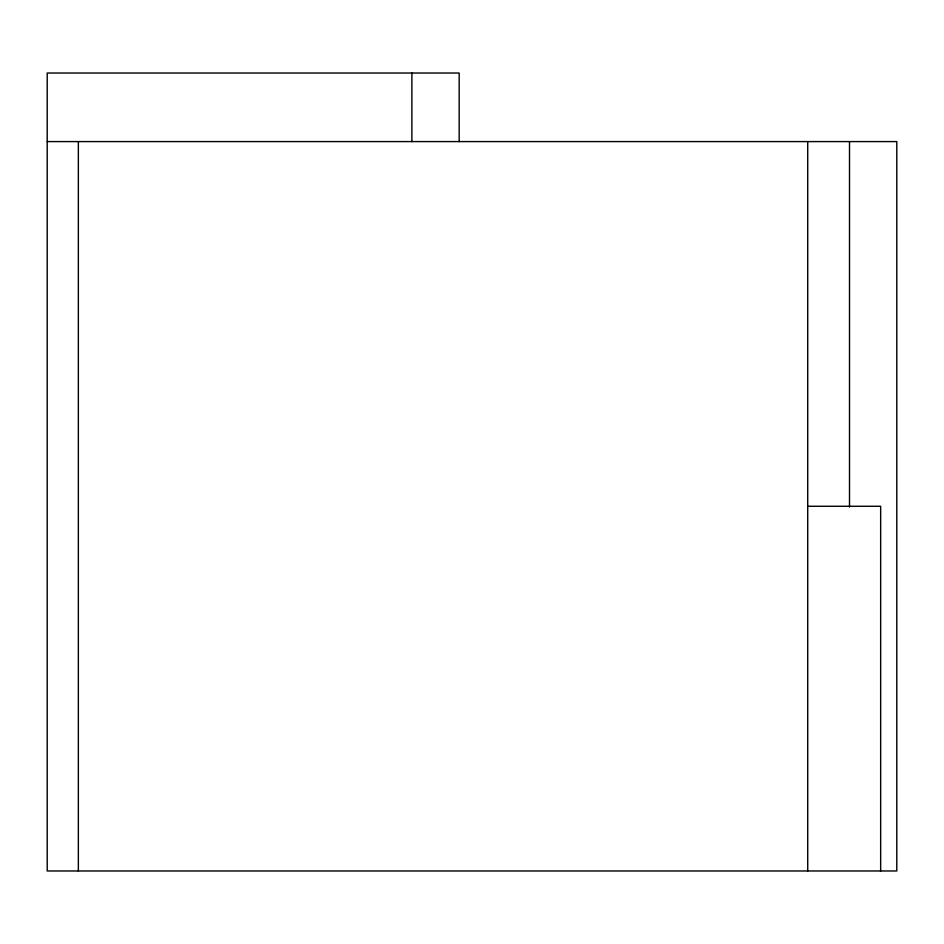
<?xml version="1.0" encoding="UTF-8"?>
<svg xmlns="http://www.w3.org/2000/svg" width="944" height="944" viewBox="0 0 944 944"><rect width="100%" height="100%" fill="white"/><g stroke="black" fill="none" stroke-linecap="round" stroke-linejoin="round"><path stroke-width="1.42" d="M47.2 141.588L896.8 141.588L896.8 870.97L47.2 870.97L47.2 73.03L459.173 73.03L459.173 141.588M807.722 506.279L880.658 506.279L880.658 870.97M849.506 141.588L849.506 507.022M807.722 141.588L807.722 870.97M411.891 73.03L411.891 141.588M78.352 141.588L78.352 870.97"/></g></svg>
